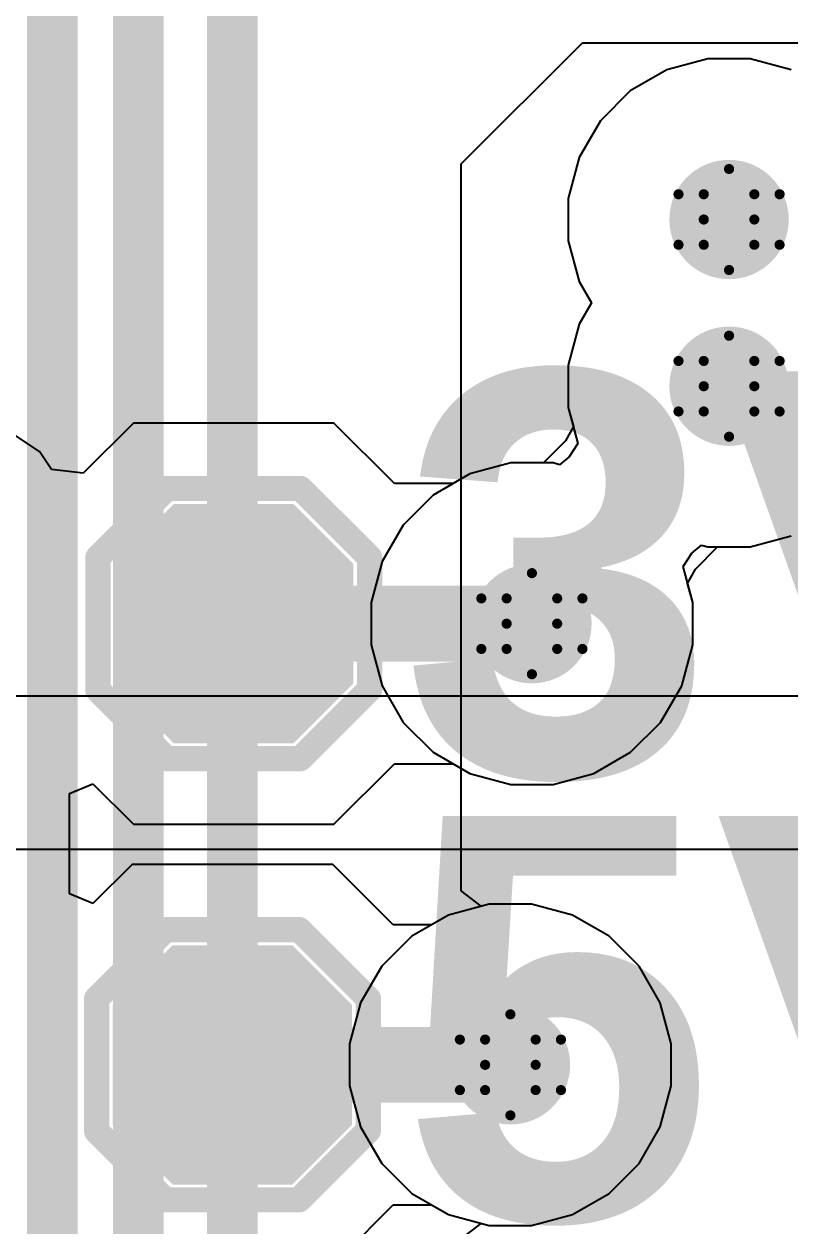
# Model space of a CAD drawing. Header units: inches. Extents: x -3 to 5437, y -3 to 5435.
# Drawn here: x 108.32 to 112.17, y 27.35 to 33.39 of the extents above; entities that cross this region are included whole.
import ezdxf

# ---------------------------------------------------------------- set-up
doc = ezdxf.new("R2010")
doc.units = ezdxf.units.IN
for name, color, linetype in [('Bottom Layer', 5, 'Continuous'), ('Bottom Solder', 6, 'Continuous'), ('Drill Drawing', 1, 'Continuous'), ('GND', 16, 'Continuous'), ('PWR', 76, 'Continuous'), ('Top Layer', 1, 'Continuous'), ('Top Overlay', 2, 'Continuous'), ('Top Paste', 8, 'Continuous'), ('Top Solder', 216, 'Continuous'), ('Via Holes', 16, 'Continuous')]:
    doc.layers.add(name, color=color, linetype=linetype)
doc.styles.add('Arial_Bold', font='', dxfattribs={"height": 0.2})
doc.styles.get('Arial_Bold').set_extended_font_data('Arial', bold=True)

# ---------------------------------------------------------------- blocks, each defined once
blk = doc.blocks.new('T____________0_5___38')
at = {"layer": 'Top Layer'}
blk.add_hatch(color=1, dxfattribs=at).paths.add_polyline_path([(0.25, 0.5), (-0.25, 0.5), (-0.5, 0.25), (-0.5, -0.25), (-0.25, -0.5), (0.25, -0.5), (0.5, -0.25), (0.5, 0.25)])
at = {"layer": 'Top Paste'}
blk.add_hatch(color=8, dxfattribs=at).paths.add_polyline_path([(0.25, 0.5), (-0.25, 0.5), (-0.5, 0.25), (-0.5, -0.25), (-0.25, -0.5), (0.25, -0.5), (0.5, -0.25), (0.5, 0.25)])
at = {"layer": 'Top Solder'}
blk.add_hatch(color=216, dxfattribs=at).paths.add_polyline_path([(0.3008, 0.6016), (-0.3008, 0.6016), (-0.6016, 0.3008), (-0.6016, -0.3008), (-0.3008, -0.6016), (0.3008, -0.6016), (0.6016, -0.3008), (0.6016, 0.3008)])
at = {"layer": 'Top Overlay'}
for points in [[(-0.6819, 0.3332, 0.127, 0.127, 0), (-0.3355, 0.6795, 0.127, 0.127, 0)], [(-0.3355, 0.6795, 0.127, 0.127, 0), (0.3365, 0.6795, 0.127, 0.127, 0)], [(0.3365, 0.6795, 0.127, 0.127, 0), (0.6836, 0.3324, 0.127, 0.127, 0)], [(-0.6819, -0.3341, 0.127, 0.127, 0), (-0.6819, 0.3332, 0.127, 0.127, 0)], [(0.6836, -0.3298, 0.127, 0.127, 0), (0.6836, 0.3324, 0.127, 0.127, 0)], [(-0.6819, -0.3341, 0.127, 0.127, 0), (-0.3374, -0.6786, 0.127, 0.127, 0)], [(0.3349, -0.6786, 0.127, 0.127, 0), (0.6836, -0.3298, 0.127, 0.127, 0)], [(-0.3374, -0.6786, 0.127, 0.127, 0), (0.3349, -0.6786, 0.127, 0.127, 0)]]:
    blk.add_lwpolyline(points, format="xyseb", dxfattribs=at)
for points in [[(-0.3673, 0.6795, 0.0635, 0.0635, 1), (-0.3038, 0.6795, 0.0635, 0.0635, 1)], [(-0.3673, 0.6795, 0.0635, 0.0635, 1), (-0.3038, 0.6795, 0.0635, 0.0635, 1)], [(0.3047, 0.6795, 0.0635, 0.0635, 1), (0.3682, 0.6795, 0.0635, 0.0635, 1)], [(0.3047, 0.6795, 0.0635, 0.0635, 1), (0.3682, 0.6795, 0.0635, 0.0635, 1)], [(-0.7136, 0.3332, 0.0635, 0.0635, 1), (-0.6501, 0.3332, 0.0635, 0.0635, 1)], [(-0.7136, 0.3332, 0.0635, 0.0635, 1), (-0.6501, 0.3332, 0.0635, 0.0635, 1)], [(0.6519, 0.3324, 0.0635, 0.0635, 1), (0.7154, 0.3324, 0.0635, 0.0635, 1)], [(0.6519, 0.3324, 0.0635, 0.0635, 1), (0.7154, 0.3324, 0.0635, 0.0635, 1)], [(-0.7136, -0.3341, 0.0635, 0.0635, 1), (-0.6501, -0.3341, 0.0635, 0.0635, 1)], [(-0.7136, -0.3341, 0.0635, 0.0635, 1), (-0.6501, -0.3341, 0.0635, 0.0635, 1)], [(0.6519, -0.3298, 0.0635, 0.0635, 1), (0.7154, -0.3298, 0.0635, 0.0635, 1)], [(0.6519, -0.3298, 0.0635, 0.0635, 1), (0.7154, -0.3298, 0.0635, 0.0635, 1)], [(-0.3691, -0.6786, 0.0635, 0.0635, 1), (-0.3056, -0.6786, 0.0635, 0.0635, 1)], [(-0.3691, -0.6786, 0.0635, 0.0635, 1), (-0.3056, -0.6786, 0.0635, 0.0635, 1)], [(0.3031, -0.6786, 0.0635, 0.0635, 1), (0.3666, -0.6786, 0.0635, 0.0635, 1)], [(0.3031, -0.6786, 0.0635, 0.0635, 1), (0.3666, -0.6786, 0.0635, 0.0635, 1)]]:
    blk.add_lwpolyline(points, format="xyseb", close=True, dxfattribs=at)
blk = doc.blocks.new('T____________0_5___252')
at = {"layer": 'Top Layer'}
blk.add_hatch(color=1, dxfattribs=at).paths.add_polyline_path([(0.25, 0.5), (-0.25, 0.5), (-0.5, 0.25), (-0.5, -0.25), (-0.25, -0.5), (0.25, -0.5), (0.5, -0.25), (0.5, 0.25)])
at = {"layer": 'Top Paste'}
blk.add_hatch(color=8, dxfattribs=at).paths.add_polyline_path([(0.25, 0.5), (-0.25, 0.5), (-0.5, 0.25), (-0.5, -0.25), (-0.25, -0.5), (0.25, -0.5), (0.5, -0.25), (0.5, 0.25)])
at = {"layer": 'Top Solder'}
blk.add_hatch(color=216, dxfattribs=at).paths.add_polyline_path([(0.3008, 0.6016), (-0.3008, 0.6016), (-0.6016, 0.3008), (-0.6016, -0.3008), (-0.3008, -0.6016), (0.3008, -0.6016), (0.6016, -0.3008), (0.6016, 0.3008)])
at = {"layer": 'Top Overlay'}
for points in [[(-0.6819, 0.3332, 0.127, 0.127, 0), (-0.3355, 0.6795, 0.127, 0.127, 0)], [(-0.3355, 0.6795, 0.127, 0.127, 0), (0.3365, 0.6795, 0.127, 0.127, 0)], [(0.3365, 0.6795, 0.127, 0.127, 0), (0.6836, 0.3324, 0.127, 0.127, 0)], [(-0.6819, -0.3341, 0.127, 0.127, 0), (-0.6819, 0.3332, 0.127, 0.127, 0)], [(0.6836, -0.3298, 0.127, 0.127, 0), (0.6836, 0.3324, 0.127, 0.127, 0)], [(-0.6819, -0.3341, 0.127, 0.127, 0), (-0.3374, -0.6786, 0.127, 0.127, 0)], [(0.3349, -0.6786, 0.127, 0.127, 0), (0.6836, -0.3298, 0.127, 0.127, 0)], [(-0.3374, -0.6786, 0.127, 0.127, 0), (0.3349, -0.6786, 0.127, 0.127, 0)]]:
    blk.add_lwpolyline(points, format="xyseb", dxfattribs=at)
for points in [[(-0.3673, 0.6795, 0.0635, 0.0635, 1), (-0.3038, 0.6795, 0.0635, 0.0635, 1)], [(-0.3673, 0.6795, 0.0635, 0.0635, 1), (-0.3038, 0.6795, 0.0635, 0.0635, 1)], [(0.3047, 0.6795, 0.0635, 0.0635, 1), (0.3682, 0.6795, 0.0635, 0.0635, 1)], [(0.3047, 0.6795, 0.0635, 0.0635, 1), (0.3682, 0.6795, 0.0635, 0.0635, 1)], [(-0.7136, 0.3332, 0.0635, 0.0635, 1), (-0.6501, 0.3332, 0.0635, 0.0635, 1)], [(-0.7136, 0.3332, 0.0635, 0.0635, 1), (-0.6501, 0.3332, 0.0635, 0.0635, 1)], [(0.6519, 0.3324, 0.0635, 0.0635, 1), (0.7154, 0.3324, 0.0635, 0.0635, 1)], [(0.6519, 0.3324, 0.0635, 0.0635, 1), (0.7154, 0.3324, 0.0635, 0.0635, 1)], [(-0.7136, -0.3341, 0.0635, 0.0635, 1), (-0.6501, -0.3341, 0.0635, 0.0635, 1)], [(-0.7136, -0.3341, 0.0635, 0.0635, 1), (-0.6501, -0.3341, 0.0635, 0.0635, 1)], [(0.6519, -0.3298, 0.0635, 0.0635, 1), (0.7154, -0.3298, 0.0635, 0.0635, 1)], [(0.6519, -0.3298, 0.0635, 0.0635, 1), (0.7154, -0.3298, 0.0635, 0.0635, 1)], [(-0.3691, -0.6786, 0.0635, 0.0635, 1), (-0.3056, -0.6786, 0.0635, 0.0635, 1)], [(-0.3691, -0.6786, 0.0635, 0.0635, 1), (-0.3056, -0.6786, 0.0635, 0.0635, 1)], [(0.3031, -0.6786, 0.0635, 0.0635, 1), (0.3666, -0.6786, 0.0635, 0.0635, 1)], [(0.3031, -0.6786, 0.0635, 0.0635, 1), (0.3666, -0.6786, 0.0635, 0.0635, 1)]]:
    blk.add_lwpolyline(points, format="xyseb", close=True, dxfattribs=at)

msp = doc.modelspace()

# ---------------------------------------------------------------- hatches: boundary and pattern name
at = {"layer": 'Bottom Layer'}
h = msp.add_hatch(color=5, dxfattribs=at)
edge = h.paths.add_edge_path()
edge.add_arc((111.8616, 32.4104), 0.3, 0, 360)
h = msp.add_hatch(color=5, dxfattribs=at)
edge = h.paths.add_edge_path()
edge.add_arc((111.8616, 31.5722), 0.3, 0, 360)
h = msp.add_hatch(color=5, dxfattribs=at)
edge = h.paths.add_edge_path()
edge.add_arc((110.871, 30.3784), 0.3, 0, 360)
h = msp.add_hatch(color=5, dxfattribs=at)
edge = h.paths.add_edge_path()
edge.add_arc((110.7629, 28.1604), 0.3, 0, 360)
at = {"layer": 'Bottom Solder'}
h = msp.add_hatch(color=6, dxfattribs=at)
edge = h.paths.add_edge_path()
edge.add_arc((111.8616, 32.4104), 0.15, 0, 360)
h = msp.add_hatch(color=6, dxfattribs=at)
edge = h.paths.add_edge_path()
edge.add_arc((111.8616, 31.5722), 0.15, 0, 360)
at = {"layer": 'GND'}
h = msp.add_hatch(color=16, dxfattribs=at)
edge = h.paths.add_edge_path()
edge.add_arc((111.8616, 32.4104), 0.3, 0, 360)
h = msp.add_hatch(color=16, dxfattribs=at)
edge = h.paths.add_edge_path()
edge.add_arc((111.8616, 31.5722), 0.3, 0, 360)
h = msp.add_hatch(color=16, dxfattribs=at)
edge = h.paths.add_edge_path()
edge.add_arc((110.871, 30.3784), 0.3, 0, 360)
h = msp.add_hatch(color=16, dxfattribs=at)
edge = h.paths.add_edge_path()
edge.add_arc((110.7629, 28.1604), 0.3, 0, 360)
at = {"layer": 'PWR'}
h = msp.add_hatch(color=76, dxfattribs=at)
edge = h.paths.add_edge_path()
edge.add_arc((111.8616, 32.4104), 0.3, 0, 360)
h = msp.add_hatch(color=76, dxfattribs=at)
edge = h.paths.add_edge_path()
edge.add_arc((111.8616, 31.5722), 0.3, 0, 360)
h = msp.add_hatch(color=76, dxfattribs=at)
edge = h.paths.add_edge_path()
edge.add_arc((110.871, 30.3784), 0.3, 0, 360)
h = msp.add_hatch(color=76, dxfattribs=at)
edge = h.paths.add_edge_path()
edge.add_arc((110.7629, 28.1604), 0.3, 0, 360)
at = {"layer": 'Top Layer'}
h = msp.add_hatch(color=1, dxfattribs=at)
edge = h.paths.add_edge_path()
edge.add_arc((111.8616, 32.4104), 0.3, 0, 360)
h = msp.add_hatch(color=1, dxfattribs=at)
edge = h.paths.add_edge_path()
edge.add_arc((111.8616, 31.5722), 0.3, 0, 360)
h = msp.add_hatch(color=1, dxfattribs=at)
edge = h.paths.add_edge_path()
edge.add_arc((110.871, 30.3784), 0.3, 0, 360)
h = msp.add_hatch(color=1, dxfattribs=at)
edge = h.paths.add_edge_path()
edge.add_arc((110.7629, 28.1604), 0.3, 0, 360)
at = {"layer": 'Top Solder'}
h = msp.add_hatch(color=216, dxfattribs=at)
edge = h.paths.add_edge_path()
edge.add_arc((111.8616, 32.4104), 0.15, 0, 360)
h = msp.add_hatch(color=216, dxfattribs=at)
edge = h.paths.add_edge_path()
edge.add_arc((111.8616, 31.5722), 0.15, 0, 360)
at = {"layer": 'Via Holes'}
h = msp.add_hatch(color=7, dxfattribs=at)
edge = h.paths.add_edge_path()
edge.add_arc((111.8616, 32.4104), 0.15, 0, 360)
h = msp.add_hatch(color=7, dxfattribs=at)
edge = h.paths.add_edge_path()
edge.add_arc((111.8616, 31.5722), 0.15, 0, 360)
h = msp.add_hatch(color=7, dxfattribs=at)
edge = h.paths.add_edge_path()
edge.add_arc((110.871, 30.3784), 0.15, 0, 360)
h = msp.add_hatch(color=7, dxfattribs=at)
edge = h.paths.add_edge_path()
edge.add_arc((110.7629, 28.1604), 0.15, 0, 360)

# ---------------------------------------------------------------- linework, layer by layer
at = {"layer": 'Bottom Layer'}
for p, q in [((110.5154, 32.6898), (111.125, 33.2994)), ((111.125, 33.2994), (114.3, 33.2994)), ((110.5154, 29.0349), (110.5154, 32.6898)), ((110.6162, 28.9576), (110.5154, 29.0349)), ((110.6566, 28.9684), (110.6162, 28.9576)), ((110.8693, 28.9684), (110.6566, 28.9684)), ((111.0748, 28.9134), (110.8693, 28.9684)), ((111.2591, 28.807), (111.0748, 28.9134)), ((111.4095, 28.6566), (111.2591, 28.807)), ((111.5159, 28.4723), (111.4095, 28.6566)), ((111.5709, 28.2668), (111.5159, 28.4723)), ((111.5709, 28.0541), (111.5709, 28.2668)), ((111.5159, 27.8486), (111.5709, 28.0541)), ((111.4095, 27.6643), (111.5159, 27.8486)), ((111.2591, 27.5139), (111.4095, 27.6643)), ((111.0748, 27.4075), (111.2591, 27.5139)), ((110.8693, 27.3524), (111.0748, 27.4075)), ((110.5154, 27.286), (110.6162, 27.3633)), ((110.6162, 27.3633), (110.6566, 27.3524)), ((110.6566, 27.3524), (110.8693, 27.3524))]:
    msp.add_line(p, q, dxfattribs=at)
for points in [[(108.4616, 11.5447, 0.254, 0.254, 0), (108.4616, 55.2569, 0.254, 0.254, 0)], [(108.8934, 11.0135, 0.254, 0.254, 0), (108.8934, 53.9961, 0.254, 0.254, 0)], [(109.3659, 10.4547, 0.254, 0.254, 0), (109.3659, 52.794, 0.254, 0.254, 0)]]:
    msp.add_lwpolyline(points, format="xyseb", dxfattribs=at)
at = {"layer": 'Drill Drawing'}
for points in [[(111.7346, 32.5374, 0.0508, 0.0508, 0), (111.8616, 32.6644, 0.0508, 0.0508, 0)], [(111.8616, 32.6644, 0.0508, 0.0508, 0), (111.9886, 32.5374, 0.0508, 0.0508, 0)], [(111.6076, 32.5374, 0.0508, 0.0508, 0), (111.7346, 32.4104, 0.0508, 0.0508, 0)], [(111.6076, 32.5374, 0.0508, 0.0508, 0), (111.7346, 32.5374, 0.0508, 0.0508, 0)], [(111.9886, 32.5374, 0.0508, 0.0508, 0), (112.1156, 32.5374, 0.0508, 0.0508, 0)], [(111.9886, 32.4104, 0.0508, 0.0508, 0), (112.1156, 32.5374, 0.0508, 0.0508, 0)], [(111.6076, 32.2834, 0.0508, 0.0508, 0), (111.7346, 32.4104, 0.0508, 0.0508, 0)], [(111.9886, 32.4104, 0.0508, 0.0508, 0), (112.1156, 32.2834, 0.0508, 0.0508, 0)], [(111.6076, 32.2834, 0.0508, 0.0508, 0), (111.7346, 32.2834, 0.0508, 0.0508, 0)], [(111.7346, 32.2834, 0.0508, 0.0508, 0), (111.8616, 32.1564, 0.0508, 0.0508, 0)], [(111.8616, 32.1564, 0.0508, 0.0508, 0), (111.9886, 32.2834, 0.0508, 0.0508, 0)], [(111.9886, 32.2834, 0.0508, 0.0508, 0), (112.1156, 32.2834, 0.0508, 0.0508, 0)], [(111.7346, 31.6992, 0.0508, 0.0508, 0), (111.8616, 31.8262, 0.0508, 0.0508, 0)], [(111.8616, 31.8262, 0.0508, 0.0508, 0), (111.9886, 31.6992, 0.0508, 0.0508, 0)], [(111.6076, 31.6992, 0.0508, 0.0508, 0), (111.7346, 31.5722, 0.0508, 0.0508, 0)], [(111.6076, 31.6992, 0.0508, 0.0508, 0), (111.7346, 31.6992, 0.0508, 0.0508, 0)], [(111.9886, 31.6992, 0.0508, 0.0508, 0), (112.1156, 31.6992, 0.0508, 0.0508, 0)], [(111.9886, 31.5722, 0.0508, 0.0508, 0), (112.1156, 31.6992, 0.0508, 0.0508, 0)], [(111.6076, 31.4452, 0.0508, 0.0508, 0), (111.7346, 31.5722, 0.0508, 0.0508, 0)], [(111.9886, 31.5722, 0.0508, 0.0508, 0), (112.1156, 31.4452, 0.0508, 0.0508, 0)], [(111.6076, 31.4452, 0.0508, 0.0508, 0), (111.7346, 31.4452, 0.0508, 0.0508, 0)], [(111.7346, 31.4452, 0.0508, 0.0508, 0), (111.8616, 31.3182, 0.0508, 0.0508, 0)], [(111.8616, 31.3182, 0.0508, 0.0508, 0), (111.9886, 31.4452, 0.0508, 0.0508, 0)], [(111.9886, 31.4452, 0.0508, 0.0508, 0), (112.1156, 31.4452, 0.0508, 0.0508, 0)], [(110.744, 30.5054, 0.0508, 0.0508, 0), (110.871, 30.6324, 0.0508, 0.0508, 0)], [(110.871, 30.6324, 0.0508, 0.0508, 0), (110.998, 30.5054, 0.0508, 0.0508, 0)], [(110.617, 30.5054, 0.0508, 0.0508, 0), (110.744, 30.3784, 0.0508, 0.0508, 0)], [(110.617, 30.5054, 0.0508, 0.0508, 0), (110.744, 30.5054, 0.0508, 0.0508, 0)], [(110.998, 30.5054, 0.0508, 0.0508, 0), (111.125, 30.5054, 0.0508, 0.0508, 0)], [(110.998, 30.3784, 0.0508, 0.0508, 0), (111.125, 30.5054, 0.0508, 0.0508, 0)], [(110.617, 30.2514, 0.0508, 0.0508, 0), (110.744, 30.3784, 0.0508, 0.0508, 0)], [(110.998, 30.3784, 0.0508, 0.0508, 0), (111.125, 30.2514, 0.0508, 0.0508, 0)], [(110.617, 30.2514, 0.0508, 0.0508, 0), (110.744, 30.2514, 0.0508, 0.0508, 0)], [(110.744, 30.2514, 0.0508, 0.0508, 0), (110.871, 30.1244, 0.0508, 0.0508, 0)], [(110.871, 30.1244, 0.0508, 0.0508, 0), (110.998, 30.2514, 0.0508, 0.0508, 0)], [(110.998, 30.2514, 0.0508, 0.0508, 0), (111.125, 30.2514, 0.0508, 0.0508, 0)], [(110.6359, 28.2874, 0.0508, 0.0508, 0), (110.7629, 28.4144, 0.0508, 0.0508, 0)], [(110.7629, 28.4144, 0.0508, 0.0508, 0), (110.8899, 28.2874, 0.0508, 0.0508, 0)], [(110.5089, 28.2874, 0.0508, 0.0508, 0), (110.6359, 28.1604, 0.0508, 0.0508, 0)], [(110.5089, 28.2874, 0.0508, 0.0508, 0), (110.6359, 28.2874, 0.0508, 0.0508, 0)], [(110.8899, 28.2874, 0.0508, 0.0508, 0), (111.0169, 28.2874, 0.0508, 0.0508, 0)], [(110.8899, 28.1604, 0.0508, 0.0508, 0), (111.0169, 28.2874, 0.0508, 0.0508, 0)], [(110.5089, 28.0334, 0.0508, 0.0508, 0), (110.6359, 28.1604, 0.0508, 0.0508, 0)], [(110.8899, 28.1604, 0.0508, 0.0508, 0), (111.0169, 28.0334, 0.0508, 0.0508, 0)], [(110.5089, 28.0334, 0.0508, 0.0508, 0), (110.6359, 28.0334, 0.0508, 0.0508, 0)], [(110.6359, 28.0334, 0.0508, 0.0508, 0), (110.7629, 27.9064, 0.0508, 0.0508, 0)], [(110.7629, 27.9064, 0.0508, 0.0508, 0), (110.8899, 28.0334, 0.0508, 0.0508, 0)], [(110.8899, 28.0334, 0.0508, 0.0508, 0), (111.0169, 28.0334, 0.0508, 0.0508, 0)]]:
    msp.add_lwpolyline(points, format="xyseb", dxfattribs=at)
for points in [[(111.8489, 32.6644, 0.0254, 0.0254, 1), (111.8743, 32.6644, 0.0254, 0.0254, 1)], [(111.8489, 32.6644, 0.0254, 0.0254, 1), (111.8743, 32.6644, 0.0254, 0.0254, 1)], [(111.5949, 32.5374, 0.0254, 0.0254, 1), (111.6203, 32.5374, 0.0254, 0.0254, 1)], [(111.5949, 32.5374, 0.0254, 0.0254, 1), (111.6203, 32.5374, 0.0254, 0.0254, 1)], [(111.7219, 32.5374, 0.0254, 0.0254, 1), (111.7473, 32.5374, 0.0254, 0.0254, 1)], [(111.7219, 32.5374, 0.0254, 0.0254, 1), (111.7473, 32.5374, 0.0254, 0.0254, 1)], [(111.9759, 32.5374, 0.0254, 0.0254, 1), (112.0013, 32.5374, 0.0254, 0.0254, 1)], [(111.9759, 32.5374, 0.0254, 0.0254, 1), (112.0013, 32.5374, 0.0254, 0.0254, 1)], [(112.1029, 32.5374, 0.0254, 0.0254, 1), (112.1283, 32.5374, 0.0254, 0.0254, 1)], [(112.1029, 32.5374, 0.0254, 0.0254, 1), (112.1283, 32.5374, 0.0254, 0.0254, 1)], [(111.7219, 32.4104, 0.0254, 0.0254, 1), (111.7473, 32.4104, 0.0254, 0.0254, 1)], [(111.7219, 32.4104, 0.0254, 0.0254, 1), (111.7473, 32.4104, 0.0254, 0.0254, 1)], [(111.9759, 32.4104, 0.0254, 0.0254, 1), (112.0013, 32.4104, 0.0254, 0.0254, 1)], [(111.9759, 32.4104, 0.0254, 0.0254, 1), (112.0013, 32.4104, 0.0254, 0.0254, 1)], [(111.5949, 32.2834, 0.0254, 0.0254, 1), (111.6203, 32.2834, 0.0254, 0.0254, 1)], [(111.5949, 32.2834, 0.0254, 0.0254, 1), (111.6203, 32.2834, 0.0254, 0.0254, 1)], [(111.7219, 32.2834, 0.0254, 0.0254, 1), (111.7473, 32.2834, 0.0254, 0.0254, 1)], [(111.7219, 32.2834, 0.0254, 0.0254, 1), (111.7473, 32.2834, 0.0254, 0.0254, 1)], [(111.9759, 32.2834, 0.0254, 0.0254, 1), (112.0013, 32.2834, 0.0254, 0.0254, 1)], [(111.9759, 32.2834, 0.0254, 0.0254, 1), (112.0013, 32.2834, 0.0254, 0.0254, 1)], [(112.1029, 32.2834, 0.0254, 0.0254, 1), (112.1283, 32.2834, 0.0254, 0.0254, 1)], [(112.1029, 32.2834, 0.0254, 0.0254, 1), (112.1283, 32.2834, 0.0254, 0.0254, 1)], [(111.8489, 32.1564, 0.0254, 0.0254, 1), (111.8743, 32.1564, 0.0254, 0.0254, 1)], [(111.8489, 32.1564, 0.0254, 0.0254, 1), (111.8743, 32.1564, 0.0254, 0.0254, 1)], [(111.8489, 31.8262, 0.0254, 0.0254, 1), (111.8743, 31.8262, 0.0254, 0.0254, 1)], [(111.8489, 31.8262, 0.0254, 0.0254, 1), (111.8743, 31.8262, 0.0254, 0.0254, 1)], [(111.5949, 31.6992, 0.0254, 0.0254, 1), (111.6203, 31.6992, 0.0254, 0.0254, 1)], [(111.5949, 31.6992, 0.0254, 0.0254, 1), (111.6203, 31.6992, 0.0254, 0.0254, 1)], [(111.7219, 31.6992, 0.0254, 0.0254, 1), (111.7473, 31.6992, 0.0254, 0.0254, 1)], [(111.7219, 31.6992, 0.0254, 0.0254, 1), (111.7473, 31.6992, 0.0254, 0.0254, 1)], [(111.9759, 31.6992, 0.0254, 0.0254, 1), (112.0013, 31.6992, 0.0254, 0.0254, 1)], [(111.9759, 31.6992, 0.0254, 0.0254, 1), (112.0013, 31.6992, 0.0254, 0.0254, 1)], [(112.1029, 31.6992, 0.0254, 0.0254, 1), (112.1283, 31.6992, 0.0254, 0.0254, 1)], [(112.1029, 31.6992, 0.0254, 0.0254, 1), (112.1283, 31.6992, 0.0254, 0.0254, 1)], [(111.7219, 31.5722, 0.0254, 0.0254, 1), (111.7473, 31.5722, 0.0254, 0.0254, 1)], [(111.7219, 31.5722, 0.0254, 0.0254, 1), (111.7473, 31.5722, 0.0254, 0.0254, 1)], [(111.9759, 31.5722, 0.0254, 0.0254, 1), (112.0013, 31.5722, 0.0254, 0.0254, 1)], [(111.9759, 31.5722, 0.0254, 0.0254, 1), (112.0013, 31.5722, 0.0254, 0.0254, 1)], [(111.5949, 31.4452, 0.0254, 0.0254, 1), (111.6203, 31.4452, 0.0254, 0.0254, 1)], [(111.5949, 31.4452, 0.0254, 0.0254, 1), (111.6203, 31.4452, 0.0254, 0.0254, 1)], [(111.7219, 31.4452, 0.0254, 0.0254, 1), (111.7473, 31.4452, 0.0254, 0.0254, 1)], [(111.7219, 31.4452, 0.0254, 0.0254, 1), (111.7473, 31.4452, 0.0254, 0.0254, 1)], [(111.9759, 31.4452, 0.0254, 0.0254, 1), (112.0013, 31.4452, 0.0254, 0.0254, 1)], [(111.9759, 31.4452, 0.0254, 0.0254, 1), (112.0013, 31.4452, 0.0254, 0.0254, 1)], [(112.1029, 31.4452, 0.0254, 0.0254, 1), (112.1283, 31.4452, 0.0254, 0.0254, 1)], [(112.1029, 31.4452, 0.0254, 0.0254, 1), (112.1283, 31.4452, 0.0254, 0.0254, 1)], [(111.8489, 31.3182, 0.0254, 0.0254, 1), (111.8743, 31.3182, 0.0254, 0.0254, 1)], [(111.8489, 31.3182, 0.0254, 0.0254, 1), (111.8743, 31.3182, 0.0254, 0.0254, 1)], [(110.8583, 30.6324, 0.0254, 0.0254, 1), (110.8837, 30.6324, 0.0254, 0.0254, 1)], [(110.8583, 30.6324, 0.0254, 0.0254, 1), (110.8837, 30.6324, 0.0254, 0.0254, 1)], [(110.6043, 30.5054, 0.0254, 0.0254, 1), (110.6297, 30.5054, 0.0254, 0.0254, 1)], [(110.6043, 30.5054, 0.0254, 0.0254, 1), (110.6297, 30.5054, 0.0254, 0.0254, 1)], [(110.7313, 30.5054, 0.0254, 0.0254, 1), (110.7567, 30.5054, 0.0254, 0.0254, 1)], [(110.7313, 30.5054, 0.0254, 0.0254, 1), (110.7567, 30.5054, 0.0254, 0.0254, 1)], [(110.9853, 30.5054, 0.0254, 0.0254, 1), (111.0107, 30.5054, 0.0254, 0.0254, 1)], [(110.9853, 30.5054, 0.0254, 0.0254, 1), (111.0107, 30.5054, 0.0254, 0.0254, 1)], [(111.1123, 30.5054, 0.0254, 0.0254, 1), (111.1377, 30.5054, 0.0254, 0.0254, 1)], [(111.1123, 30.5054, 0.0254, 0.0254, 1), (111.1377, 30.5054, 0.0254, 0.0254, 1)], [(110.7313, 30.3784, 0.0254, 0.0254, 1), (110.7567, 30.3784, 0.0254, 0.0254, 1)], [(110.7313, 30.3784, 0.0254, 0.0254, 1), (110.7567, 30.3784, 0.0254, 0.0254, 1)], [(110.9853, 30.3784, 0.0254, 0.0254, 1), (111.0107, 30.3784, 0.0254, 0.0254, 1)], [(110.9853, 30.3784, 0.0254, 0.0254, 1), (111.0107, 30.3784, 0.0254, 0.0254, 1)], [(110.6043, 30.2514, 0.0254, 0.0254, 1), (110.6297, 30.2514, 0.0254, 0.0254, 1)], [(110.6043, 30.2514, 0.0254, 0.0254, 1), (110.6297, 30.2514, 0.0254, 0.0254, 1)], [(110.7313, 30.2514, 0.0254, 0.0254, 1), (110.7567, 30.2514, 0.0254, 0.0254, 1)], [(110.7313, 30.2514, 0.0254, 0.0254, 1), (110.7567, 30.2514, 0.0254, 0.0254, 1)], [(110.9853, 30.2514, 0.0254, 0.0254, 1), (111.0107, 30.2514, 0.0254, 0.0254, 1)], [(110.9853, 30.2514, 0.0254, 0.0254, 1), (111.0107, 30.2514, 0.0254, 0.0254, 1)], [(111.1123, 30.2514, 0.0254, 0.0254, 1), (111.1377, 30.2514, 0.0254, 0.0254, 1)], [(111.1123, 30.2514, 0.0254, 0.0254, 1), (111.1377, 30.2514, 0.0254, 0.0254, 1)], [(110.8583, 30.1244, 0.0254, 0.0254, 1), (110.8837, 30.1244, 0.0254, 0.0254, 1)], [(110.8583, 30.1244, 0.0254, 0.0254, 1), (110.8837, 30.1244, 0.0254, 0.0254, 1)], [(110.7502, 28.4144, 0.0254, 0.0254, 1), (110.7756, 28.4144, 0.0254, 0.0254, 1)], [(110.7502, 28.4144, 0.0254, 0.0254, 1), (110.7756, 28.4144, 0.0254, 0.0254, 1)], [(110.4962, 28.2874, 0.0254, 0.0254, 1), (110.5216, 28.2874, 0.0254, 0.0254, 1)], [(110.4962, 28.2874, 0.0254, 0.0254, 1), (110.5216, 28.2874, 0.0254, 0.0254, 1)], [(110.6232, 28.2874, 0.0254, 0.0254, 1), (110.6486, 28.2874, 0.0254, 0.0254, 1)], [(110.6232, 28.2874, 0.0254, 0.0254, 1), (110.6486, 28.2874, 0.0254, 0.0254, 1)], [(110.8772, 28.2874, 0.0254, 0.0254, 1), (110.9026, 28.2874, 0.0254, 0.0254, 1)], [(110.8772, 28.2874, 0.0254, 0.0254, 1), (110.9026, 28.2874, 0.0254, 0.0254, 1)], [(111.0042, 28.2874, 0.0254, 0.0254, 1), (111.0296, 28.2874, 0.0254, 0.0254, 1)], [(111.0042, 28.2874, 0.0254, 0.0254, 1), (111.0296, 28.2874, 0.0254, 0.0254, 1)], [(110.6232, 28.1604, 0.0254, 0.0254, 1), (110.6486, 28.1604, 0.0254, 0.0254, 1)], [(110.6232, 28.1604, 0.0254, 0.0254, 1), (110.6486, 28.1604, 0.0254, 0.0254, 1)], [(110.8772, 28.1604, 0.0254, 0.0254, 1), (110.9026, 28.1604, 0.0254, 0.0254, 1)], [(110.8772, 28.1604, 0.0254, 0.0254, 1), (110.9026, 28.1604, 0.0254, 0.0254, 1)], [(110.4962, 28.0334, 0.0254, 0.0254, 1), (110.5216, 28.0334, 0.0254, 0.0254, 1)], [(110.4962, 28.0334, 0.0254, 0.0254, 1), (110.5216, 28.0334, 0.0254, 0.0254, 1)], [(110.6232, 28.0334, 0.0254, 0.0254, 1), (110.6486, 28.0334, 0.0254, 0.0254, 1)], [(110.6232, 28.0334, 0.0254, 0.0254, 1), (110.6486, 28.0334, 0.0254, 0.0254, 1)], [(110.8772, 28.0334, 0.0254, 0.0254, 1), (110.9026, 28.0334, 0.0254, 0.0254, 1)], [(110.8772, 28.0334, 0.0254, 0.0254, 1), (110.9026, 28.0334, 0.0254, 0.0254, 1)], [(111.0042, 28.0334, 0.0254, 0.0254, 1), (111.0296, 28.0334, 0.0254, 0.0254, 1)], [(111.0042, 28.0334, 0.0254, 0.0254, 1), (111.0296, 28.0334, 0.0254, 0.0254, 1)], [(110.7502, 27.9064, 0.0254, 0.0254, 1), (110.7756, 27.9064, 0.0254, 0.0254, 1)], [(110.7502, 27.9064, 0.0254, 0.0254, 1), (110.7756, 27.9064, 0.0254, 0.0254, 1)]]:
    msp.add_lwpolyline(points, format="xyseb", close=True, dxfattribs=at)
at = {"layer": 'GND'}
for p, q in [((111.7552, 33.2184), (111.5497, 33.1633)), ((111.968, 33.2184), (111.7552, 33.2184)), ((112.1735, 33.1633), (111.968, 33.2184)), ((111.5497, 33.1633), (111.3655, 33.057)), ((111.3655, 33.057), (111.215, 32.9065)), ((111.215, 32.9065), (111.1087, 32.7223)), ((111.1087, 32.7223), (111.0536, 32.5168)), ((111.0536, 32.5168), (111.0536, 32.304)), ((111.0536, 32.304), (111.1087, 32.0985)), ((111.1087, 32.0985), (111.1706, 31.9913)), ((111.1706, 31.9913), (111.1087, 31.8841)), ((111.1087, 31.8841), (111.0536, 31.6786)), ((111.0536, 31.6786), (111.0536, 31.4658)), ((111.0536, 31.4658), (111.0794, 31.3694)), ((111.0794, 31.3694), (111.0394, 31.2976)), ((111.0394, 31.2976), (110.9288, 31.1864)), ((110.7646, 31.1864), (110.5591, 31.1313)), ((110.9288, 31.1864), (110.7646, 31.1864)), ((110.5591, 31.1313), (110.3749, 31.025)), ((110.3749, 31.025), (110.2244, 30.8745)), ((110.2244, 30.8745), (110.1181, 30.6903)), ((111.968, 30.7642), (112.1735, 30.8193)), ((111.6932, 30.653), (111.8038, 30.7642)), ((111.8038, 30.7642), (111.968, 30.7642)), ((110.1181, 30.6903), (110.063, 30.4848)), ((111.6532, 30.5812), (111.6932, 30.653)), ((111.679, 30.4848), (111.6532, 30.5812)), ((110.063, 30.4848), (110.063, 30.272)), ((111.679, 30.272), (111.679, 30.4848)), ((110.063, 30.272), (110.1181, 30.0665)), ((111.6239, 30.0665), (111.679, 30.272)), ((110.1181, 30.0665), (110.2244, 29.8823)), ((111.5176, 29.8823), (111.6239, 30.0665)), ((110.2244, 29.8823), (110.3749, 29.7318)), ((111.3671, 29.7318), (111.5176, 29.8823)), ((110.3749, 29.7318), (110.5591, 29.6255)), ((111.1829, 29.6255), (111.3671, 29.7318)), ((110.5591, 29.6255), (110.7646, 29.5704)), ((110.9774, 29.5704), (111.1829, 29.6255)), ((110.7646, 29.5704), (110.9774, 29.5704)), ((110.6566, 28.9684), (110.4511, 28.9134)), ((110.8693, 28.9684), (110.6566, 28.9684)), ((111.0748, 28.9134), (110.8693, 28.9684)), ((110.4511, 28.9134), (110.2668, 28.807)), ((111.2591, 28.807), (111.0748, 28.9134)), ((110.2668, 28.807), (110.1164, 28.6566)), ((111.4095, 28.6566), (111.2591, 28.807)), ((110.1164, 28.6566), (110.01, 28.4723)), ((111.5159, 28.4723), (111.4095, 28.6566)), ((110.01, 28.4723), (109.9549, 28.2668)), ((111.5709, 28.2668), (111.5159, 28.4723)), ((109.9549, 28.2668), (109.9549, 28.0541)), ((111.5709, 28.0541), (111.5709, 28.2668)), ((109.9549, 28.0541), (110.01, 27.8486)), ((111.5159, 27.8486), (111.5709, 28.0541)), ((110.01, 27.8486), (110.1164, 27.6643)), ((111.4095, 27.6643), (111.5159, 27.8486)), ((110.1164, 27.6643), (110.2668, 27.5139)), ((111.2591, 27.5139), (111.4095, 27.6643)), ((110.2668, 27.5139), (110.4511, 27.4075)), ((111.0748, 27.4075), (111.2591, 27.5139)), ((110.4511, 27.4075), (110.6566, 27.3524)), ((110.8693, 27.3524), (111.0748, 27.4075)), ((110.6566, 27.3524), (110.8693, 27.3524))]:
    msp.add_line(p, q, dxfattribs=at)
at = {"layer": 'PWR'}
for p, q in [((113.4776, 30.0136), (106.6097, 30.0136)), ((106.2914, 29.245), (113.4776, 29.245))]:
    msp.add_line(p, q, dxfattribs=at)
at = {"layer": 'Top Layer'}
for p, q in [((111.7552, 33.2184), (111.5497, 33.1633)), ((111.968, 33.2184), (111.7552, 33.2184)), ((112.1735, 33.1633), (111.968, 33.2184)), ((111.5497, 33.1633), (111.3655, 33.057)), ((111.3655, 33.057), (111.215, 32.9065)), ((111.215, 32.9065), (111.1087, 32.7223)), ((111.1087, 32.7223), (111.0536, 32.5168)), ((111.0536, 32.5168), (111.0536, 32.304)), ((111.0536, 32.304), (111.1087, 32.0985)), ((111.1087, 32.0985), (111.1706, 31.9913)), ((111.1706, 31.9913), (111.1087, 31.8841)), ((111.1087, 31.8841), (111.0536, 31.6786)), ((111.0536, 31.6786), (111.0536, 31.4658)), ((111.0536, 31.4658), (111.1022, 31.2844)), ((108.8684, 31.3864), (108.6164, 31.1344)), ((109.8764, 31.3864), (108.8684, 31.3864)), ((110.1799, 31.0829), (109.8764, 31.3864)), ((108.396, 31.2446), (108.228, 31.3569)), ((108.4565, 31.1541), (108.396, 31.2446)), ((111.1022, 31.2844), (111.0579, 31.218)), ((110.7646, 31.1864), (110.5591, 31.1313)), ((110.9774, 31.1864), (110.7646, 31.1864)), ((111.0097, 31.1777), (110.9774, 31.1864)), ((111.0579, 31.218), (111.0097, 31.1777)), ((108.6164, 31.1344), (108.4565, 31.1541)), ((110.5591, 31.1313), (110.4753, 31.0829)), ((110.4753, 31.0829), (110.1799, 31.0829)), ((111.968, 30.7642), (112.1735, 30.8193)), ((111.6747, 30.7326), (111.7229, 30.7729)), ((111.7229, 30.7729), (111.7552, 30.7642)), ((111.7552, 30.7642), (111.968, 30.7642)), ((111.6304, 30.6662), (111.6747, 30.7326)), ((111.679, 30.4848), (111.6304, 30.6662)), ((111.679, 30.272), (111.679, 30.4848)), ((111.6239, 30.0665), (111.679, 30.272)), ((111.5176, 29.8823), (111.6239, 30.0665)), ((111.3671, 29.7318), (111.5176, 29.8823)), ((111.1829, 29.6255), (111.3671, 29.7318)), ((109.8764, 29.3704), (110.1799, 29.6739)), ((110.1799, 29.6739), (110.4753, 29.6739)), ((110.4753, 29.6739), (110.5591, 29.6255)), ((110.5591, 29.6255), (110.7646, 29.5704)), ((110.9774, 29.5704), (111.1829, 29.6255)), ((108.5477, 29.5251), (108.6651, 29.5737)), ((108.6651, 29.5737), (108.8684, 29.3704)), ((110.7646, 29.5704), (110.9774, 29.5704)), ((108.5477, 29.0202), (108.5477, 29.5251)), ((108.8684, 29.3704), (109.8764, 29.3704)), ((108.8619, 29.1684), (108.6651, 28.9716)), ((109.8699, 29.1684), (108.8619, 29.1684)), ((110.1734, 28.865), (109.8699, 29.1684)), ((108.6651, 28.9716), (108.5477, 29.0202)), ((110.6566, 28.9684), (110.4511, 28.9134)), ((110.8693, 28.9684), (110.6566, 28.9684)), ((111.0748, 28.9134), (110.8693, 28.9684)), ((110.4511, 28.9134), (110.3672, 28.865)), ((111.2591, 28.807), (111.0748, 28.9134)), ((110.3672, 28.865), (110.1734, 28.865)), ((111.4095, 28.6566), (111.2591, 28.807)), ((111.5159, 28.4723), (111.4095, 28.6566)), ((111.5709, 28.2668), (111.5159, 28.4723)), ((111.5709, 28.0541), (111.5709, 28.2668)), ((111.5159, 27.8486), (111.5709, 28.0541)), ((111.4095, 27.6643), (111.5159, 27.8486)), ((111.2591, 27.5139), (111.4095, 27.6643)), ((111.0748, 27.4075), (111.2591, 27.5139)), ((109.8699, 27.1524), (110.1734, 27.4559)), ((110.1734, 27.4559), (110.3672, 27.4559)), ((110.3672, 27.4559), (110.4511, 27.4075)), ((110.4511, 27.4075), (110.6566, 27.3524)), ((110.8693, 27.3524), (111.0748, 27.4075)), ((110.6566, 27.3524), (110.8693, 27.3524))]:
    msp.add_line(p, q, dxfattribs=at)
for points in [[(109.3724, 30.3784, 0.381, 0.381, 0), (110.871, 30.3784, 0.381, 0.381, 0)], [(109.3659, 28.1604, 0.381, 0.381, 0), (110.7629, 28.1604, 0.381, 0.381, 0)]]:
    msp.add_lwpolyline(points, format="xyseb", dxfattribs=at)
for points in [[(109.2772, 30.3784, 0.1905, 0.1905, 1), (109.4677, 30.3784, 0.1905, 0.1905, 1)], [(110.7758, 30.3784, 0.1905, 0.1905, 1), (110.9663, 30.3784, 0.1905, 0.1905, 1)], [(109.2707, 28.1604, 0.1905, 0.1905, 1), (109.4612, 28.1604, 0.1905, 0.1905, 1)], [(110.6677, 28.1604, 0.1905, 0.1905, 1), (110.8582, 28.1604, 0.1905, 0.1905, 1)]]:
    msp.add_lwpolyline(points, format="xyseb", close=True, dxfattribs=at)

# ---------------------------------------------------------------- block references
for name, p in [('T____________0_5___38', (109.3724, 30.3784)), ('T____________0_5___252', (109.3659, 28.1604))]:
    msp.add_blockref(name, p)

# ---------------------------------------------------------------- texts
at = {"layer": 'Top Overlay', "style": 'Arial_Bold'}
for s, p in [('3V3', (110.2106, 29.6154)), ('5V', (110.2106, 27.3802))]:
    msp.add_text(s, height=2.032, rotation=360, dxfattribs=at).set_placement(p)

doc.saveas('drawing.dxf')
